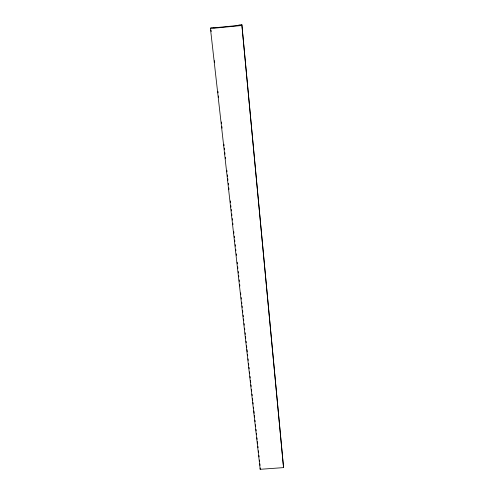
<?xml version="1.0" encoding="UTF-8"?>
<svg xmlns="http://www.w3.org/2000/svg" width="494" height="494" viewBox="0 0 494 494"><rect width="100%" height="100%" fill="white"/><g stroke="black" fill="none" stroke-linecap="round" stroke-linejoin="round"><path stroke-width="0.74" d="M283.55 467.614L241.856 24.7L238.744 25.003L238.688 25.404L213.729 27.843L213.883 27.436L210.777 27.738L210.45 28.559L260.184 469.3L283.55 467.614L241.856 24.7M210.45 28.559L241.77 25.497M211.037 30.035L211.21 31.573M214.489 60.694L214.662 62.225M217.94 91.353L218.113 92.884M218.459 95.953L218.632 97.485M221.392 122.012L221.565 123.543M221.911 126.612L222.084 128.144M223.899 144.236L224.072 145.773M224.325 148.07L224.498 149.602M224.844 152.671L225.017 154.202M225.363 157.265L225.536 158.802M226.832 170.3L227.005 171.832M227.351 174.895L227.524 176.426M227.783 178.729L227.95 180.261M228.296 183.33L228.469 184.861M228.815 187.924L228.988 189.461M230.284 200.953L230.457 202.491M230.803 205.553L230.976 207.085M231.235 209.388L231.402 210.919M231.748 213.982L231.921 215.52M232.266 218.583L232.439 220.114M232.785 223.183L232.958 224.714M233.736 231.612L233.909 233.143M234.255 236.212L234.428 237.744M234.687 240.047L234.86 241.578M235.2 244.641L235.372 246.173M235.718 249.242L235.891 250.773M236.237 253.842L236.41 255.373M237.188 262.271L237.361 263.802M237.707 266.871L237.88 268.403M238.225 271.465L238.398 273.003M238.651 275.3L238.824 276.831M239.17 279.9L239.343 281.432M239.689 284.501L239.862 286.032M240.64 292.93L240.813 294.461M241.158 297.53L241.331 299.061M241.677 302.124L241.85 303.662M242.109 305.959L242.276 307.49M242.622 310.559L242.795 312.091M243.141 315.153L243.314 316.691M243.573 318.988L243.746 320.52M244.092 323.589L244.264 325.12M244.61 328.183L244.783 329.72M245.129 332.783L245.302 334.315M245.561 336.618L245.734 338.149M246.074 341.212L246.247 342.75M246.592 345.812L246.765 347.344M247.025 349.647L247.284 351.944M247.543 354.247L247.716 355.779M248.062 358.842L248.235 360.373M248.581 363.442L248.754 364.973M249.013 367.277L249.186 368.808M249.526 371.871L249.698 373.408M250.044 376.471L250.217 378.003M250.477 380.306L250.736 382.603M250.995 384.9L251.168 386.438M251.514 389.5L251.687 391.032M252.033 394.101L252.206 395.632M252.551 398.701L252.724 400.233M252.984 402.53L253.15 404.061M253.496 407.13L253.669 408.661M253.928 410.959L254.188 413.262M254.447 415.559L254.62 417.09M254.966 420.159L255.139 421.691M255.484 424.76L255.657 426.291M256.003 429.354L256.176 430.892M256.435 433.189L256.608 434.72M256.948 437.789L257.121 439.32M257.38 441.617L257.64 443.921M257.899 446.218L258.072 447.749M258.418 450.818L258.59 452.35M258.936 455.412L259.109 456.95M259.455 460.013L259.628 461.544M259.887 463.847L260.06 465.379M260.171 468.04L260.184 469.3"/></g></svg>
